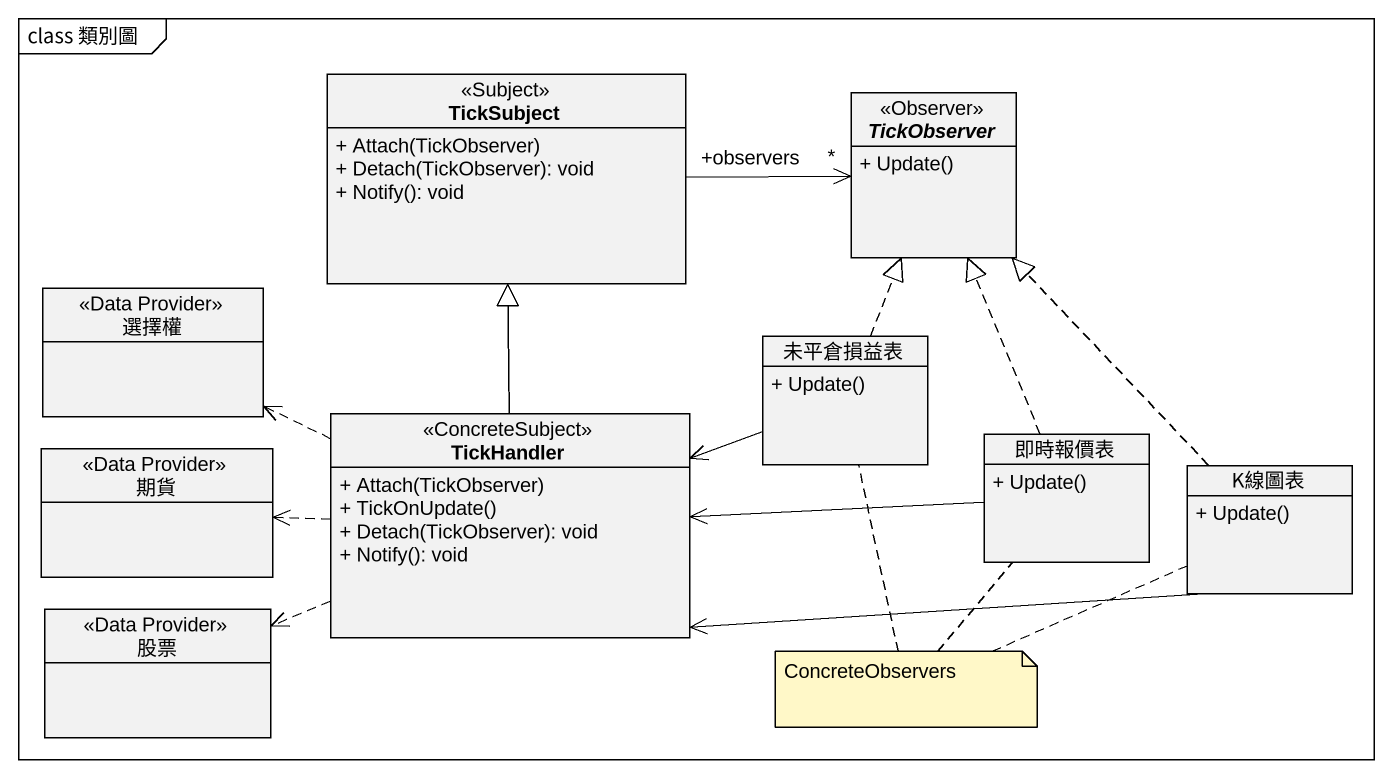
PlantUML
@startuml
mainframe class 類別圖
hide circle
hide empty members
skinparam classAttributeIconSize 0
class TickSubject <<Subject>> {
  + Attach(TickObserver)
  + Detach(TickObserver): void
  + Notify(): void
}
interface TickObserver <<Observer>> {
  + Update()
}
class 選擇權 <<Data Provider>>
class 未平倉損益表 {
  + Update()
}
class TickHandler <<ConcreteSubject>> {
  + Attach(TickObserver)
  + TickOnUpdate()
  + Detach(TickObserver): void
  + Notify(): void
}
class 即時報價表 {
  + Update()
}
class 期貨 <<Data Provider>>
class K線圖表 {
  + Update()
}
class 股票 <<Data Provider>>
TickSubject "+observers" -right-> "*" TickObserver
未平倉損益表 .up.|> TickObserver
未平倉損益表 -left-> TickHandler
TickHandler -up-|> TickSubject
TickHandler .left.> 選擇權
TickHandler .left.> 期貨
TickHandler .left.> 股票
即時報價表 .up.|> TickObserver
即時報價表 -left-> TickHandler
K線圖表 .up.|> TickObserver
K線圖表 -left-> TickHandler
note as N1
  ConcreteObservers
end note
N1 .. 即時報價表
N1 .. K線圖表
N1 .. 未平倉損益表
@enduml
